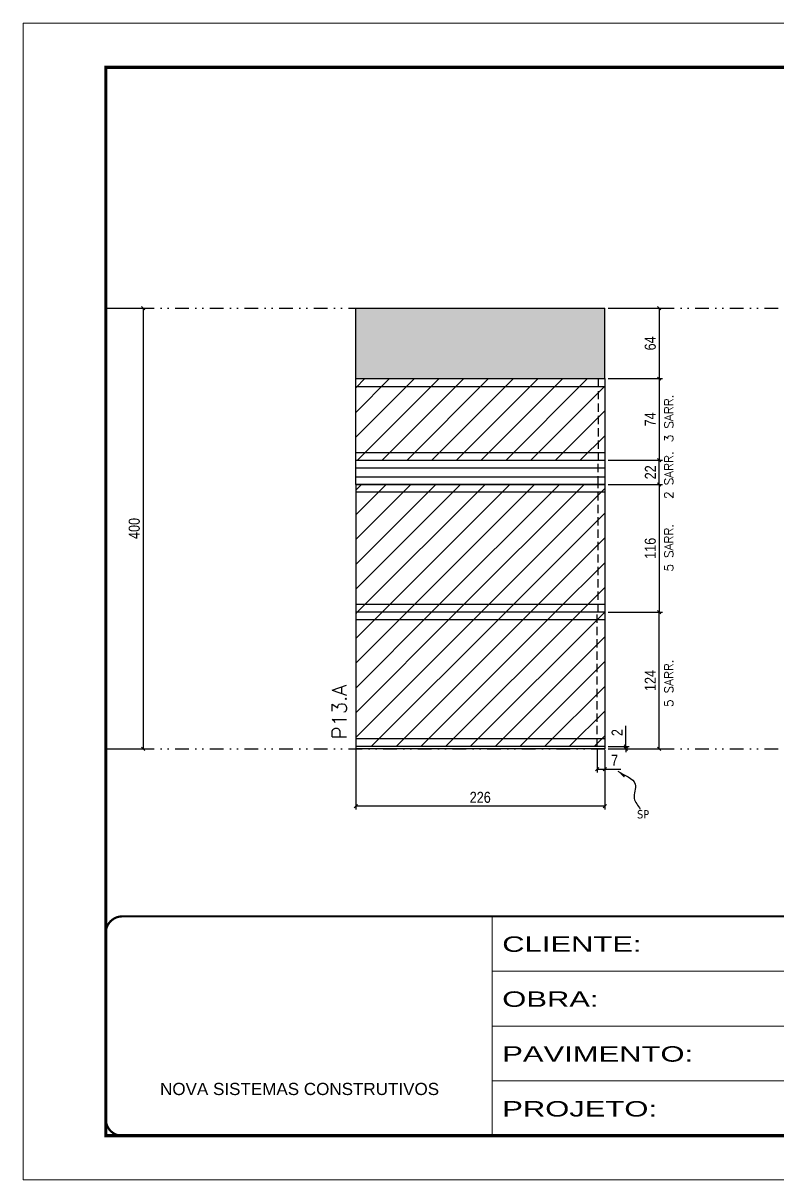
# Model space of a CAD drawing. Extents: x 28748 to 35002, y 14885 to 43501.
# Drawn here: x 31932 to 32617, y 29816 to 30866 of the extents above; entities that cross this region are included whole.
import ezdxf

# ---------------------------------------------------------------- set-up
doc = ezdxf.new("R2010")
doc.units = 0
for name, pattern in [('CONTINUO', [0]), ('DASHED', [0.75, 0.5, -0.25]), ('DIVIDE2', [0.625, 0.25, -0.125, 0, -0.125, 0, -0.125]), ('HIDDEN', [0.375, 0.25, -0.125])]:
    doc.linetypes.add(name, pattern=pattern)
for name, color, linetype in [('COTA', 241, 'Continuous'), ('Nível', 160, 'Continuous'), ('Painéis', 200, 'Continuous'), ('Romaneio', 10, 'Continuous'), ('SARR_2.2x7', 40, 'Continuous'), ('Sarrafo de Pressão', 42, 'HIDDEN'), ('texto', 7, 'Continuous')]:
    doc.layers.add(name, color=color, linetype=linetype)
for name, color, linetype, lineweight in [('Folhas', 255, 'Continuous', 9), ('Hachura', 251, 'Continuous', 9), ('SARRAFO DE PRESSAO', 251, 'DASHED', 9), ('Texto Seção', 7, 'Continuous', 15)]:
    doc.layers.add(name, color=color, linetype=linetype, lineweight=lineweight)
doc.styles.add('ARIAL', font='arial.ttf')
doc.styles.add('COTA TECNICA', font='techl___.ttf', dxfattribs={"height": 10})
doc.styles.add('COTA TECNICA-50', font='techl___.ttf', dxfattribs={"height": 10})
doc.styles.add('REGUA-120', font='ROMANS.shx', dxfattribs={"height": 15})
doc.styles.add('ROMANS', font='romans.shx')
doc.styles.get("Standard").update_dxf_attribs({"font": 'arial.ttf'})
doc.styles.add('Tecnologia', font='')
doc.styles.get('Tecnologia').set_extended_font_data('Forgotten Futurist')
doc.dimstyles.new('COTA PAINEL-50', dxfattribs={"dimtxt": 10, "dimasz": 3, "dimexe": 3, "dimexo": 3, "dimgap": 3, "dimtad": 1, "dimdec": 1, "dimzin": 12, "dimdsep": 46, "dimtxsty": 'COTA TECNICA-50', "dimblk1": 'OBLIQUE', "dimblk2": 'OBLIQUE', "dimsah": 1, "dimcen": 0.9, "dimclrd": 4, "dimclre": 4, "dimclrt": 240, "dimadec": 1, "dimazin": 3, "dimtfac": 1, "dimtdec": 1, "dimtmove": 0, "dimatfit": 3, "dimfxl": 1, "dimtolj": 1, "dimtzin": 12, "dimarcsym": 0})
doc.dimstyles.new('PAINEL', dxfattribs={"dimtxt": 10, "dimasz": 3, "dimexe": 3, "dimexo": 3, "dimgap": 3, "dimtad": 1, "dimdec": 1, "dimzin": 12, "dimdsep": 46, "dimtxsty": 'COTA TECNICA', "dimblk1": 'OBLIQUE', "dimblk2": 'OBLIQUE', "dimsah": 1, "dimcen": 0.9, "dimclrd": 4, "dimclre": 4, "dimclrt": 240, "dimadec": 1, "dimazin": 3, "dimtfac": 1, "dimtdec": 1, "dimtmove": 0, "dimatfit": 3, "dimfxl": 1, "dimtolj": 1, "dimtzin": 12, "dimarcsym": 0})
doc.dimstyles.get("Standard").update_dxf_attribs({"dimtxt": 0.18, "dimasz": 0.18, "dimexe": 0.18, "dimexo": 0.0625, "dimgap": 0.09, "dimtad": 0, "dimtih": 1, "dimtoh": 1, "dimdec": 4, "dimzin": 0, "dimdsep": 46, "dimtxsty": 'Standard', "dimcen": 0.09, "dimadec": 0, "dimazin": 0, "dimtfac": 1, "dimtdec": 4, "dimtofl": 0, "dimtmove": 0, "dimatfit": 3, "dimfxl": 1, "dimtolj": 1, "dimtzin": 0, "dimarcsym": 0})
pattern_1 = [(45, (-100190.879, -2076.637), (-11.2253202, 11.2253202), [])]

# ---------------------------------------------------------------- blocks, each defined once
blk = doc.blocks.new('9999999999')
at = {"color": 30, "linetype": 'CONTINUO'}
for p, q in [((98564.6, 34230.2), (98564.6, 34429.4)), ((98564.6, 34379.6), (99584, 34379.6)), ((98564.6, 34329.8), (99488, 34329.8)), ((98564.6, 34280), (99488, 34280))]:
    blk.add_line(p, q, dxfattribs=at)
at = {"color": 30, "linetype": 'CONTINUO', "const_width": 2}
blk.add_lwpolyline([(99584, 34230.2), (99584, 34414.4, 0.414214), (99569, 34429.4), (98229, 34429.4, 0.414214), (98214, 34414.4), (98214, 34245.2, 0.414214), (98229, 34230.2), (99584, 34230.2)], format="xyb", dxfattribs=at)
at = {"layer": 'Folhas'}
blk.add_lwpolyline([(98139, 34190.2), (99624, 34190.2), (99624, 35240.2), (98139, 35240.2)], close=True, dxfattribs=at)
at = {"layer": 'Folhas', "color": 30, "const_width": 3}
blk.add_lwpolyline([(98214, 34230.2), (99584, 34230.2), (99584, 35200.2), (98214, 35200.2)], close=True, dxfattribs=at)
at = {"color": 7, "linetype": 'Continuous', "ltscale": 5, "style": 'ARIAL'}
blk.add_text('NOVA SISTEMAS CONSTRUTIVOS', height=11.059, dxfattribs=at).set_placement((98263.2, 34267.2))
at = {"layer": 'Folhas', "color": 7, "style": 'Tecnologia', "width": 1.5}
for s, p in [('CLIENTE:', (98573.7, 34397.2)), ('OBRA:', (98573.7, 34347.3)), ('PAVIMENTO:', (98573.7, 34297.5)), ('PROJETO:', (98573.7, 34247.7))]:
    blk.add_text(s, height=14, dxfattribs=at).set_placement(p)
blk = doc.blocks.new('_Oblique')
at = {"color": 0, "linetype": 'ByBlock', "lineweight": -2}
blk.add_line((-0.5, -0.5), (0.5, 0.5), dxfattribs=at)
blk = doc.blocks.new('*D1766')
at = {"layer": 'COTA', "color": 4, "linetype": 'ByBlock', "lineweight": -2, "transparency": 16777216}
for p, q in [((32009.8, 30607.7), (32043.8, 30607.7)), ((32040.8, 30607.7), (32040.8, 30207.7)), ((32009.8, 30207.7), (32043.8, 30207.7))]:
    blk.add_line(p, q, dxfattribs=at)
at = {"layer": 'Defpoints', "color": 0, "linetype": 'ByBlock', "transparency": 16777216}
for p in [(32006.8, 30607.7), (32006.8, 30207.7), (32040.8, 30207.7)]:
    blk.add_point(p, dxfattribs=at)
at = {"layer": 'COTA', "color": 4, "linetype": 'ByBlock', "lineweight": -2, "transparency": 16777216, "xscale": 3, "yscale": 3, "zscale": 3}
for p, rotation in [((32040.8, 30607.7), 90), ((32040.8, 30207.7), 270)]:
    blk.add_blockref('_Oblique', p, dxfattribs=dict(at, rotation=rotation))
at = {"layer": 'COTA', "color": 240, "linetype": 'ByBlock', "transparency": 16777216, "insert": (32032.7, 30407.7), "char_height": 10, "attachment_point": 5, "rotation": 90, "style": 'COTA TECNICA'}
blk.add_mtext('\\A1;400', dxfattribs=at)
blk = doc.blocks.new('*D922')
at = {"layer": 'COTA', "color": 4, "lineweight": -2, "transparency": 16777216}
for p, q in [((32233.6, 30206.7), (32233.6, 30152.5)), ((32459.6, 30206.7), (32459.6, 30152.5)), ((32459.6, 30155.5), (32233.6, 30155.5))]:
    blk.add_line(p, q, dxfattribs=at)
at = {"layer": 'Defpoints', "color": 0, "transparency": 16777216}
for p in [(32233.6, 30209.7), (32459.6, 30209.7), (32233.6, 30155.5)]:
    blk.add_point(p, dxfattribs=at)
at = {"layer": 'COTA', "color": 4, "lineweight": -2, "transparency": 16777216, "xscale": 3, "yscale": 3, "zscale": 3, "rotation": 180}
blk.add_blockref('_Oblique', (32233.6, 30155.5), dxfattribs=at)
at = {"layer": 'COTA', "color": 4, "lineweight": -2, "transparency": 16777216, "xscale": 3, "yscale": 3, "zscale": 3}
blk.add_blockref('_Oblique', (32459.6, 30155.5), dxfattribs=at)
at = {"layer": 'COTA', "color": 240, "transparency": 16777216, "insert": (32346.6, 30163.6), "char_height": 10, "attachment_point": 5, "style": 'COTA TECNICA'}
blk.add_mtext('\\A1;226', dxfattribs=at)
blk = doc.blocks.new('*D923')
at = {"layer": 'COTA', "color": 4, "lineweight": -2, "transparency": 16777216}
for p, q in [((32452.6, 30206.7), (32452.6, 30186.2)), ((32459.6, 30204.7), (32459.6, 30186.2)), ((32452.6, 30189.2), (32459.6, 30189.2)), ((32459.6, 30189.2), (32474.3, 30189.2))]:
    blk.add_line(p, q, dxfattribs=at)
at = {"layer": 'Defpoints', "color": 0, "transparency": 16777216}
for p in [(32452.6, 30209.7), (32459.6, 30207.7), (32459.6, 30189.2)]:
    blk.add_point(p, dxfattribs=at)
at = {"layer": 'COTA', "color": 4, "lineweight": -2, "transparency": 16777216, "xscale": 3, "yscale": 3, "zscale": 3, "rotation": 180}
blk.add_blockref('_Oblique', (32452.6, 30189.2), dxfattribs=at)
at = {"layer": 'COTA', "color": 4, "lineweight": -2, "transparency": 16777216, "xscale": 3, "yscale": 3, "zscale": 3}
blk.add_blockref('_Oblique', (32459.6, 30189.2), dxfattribs=at)
at = {"layer": 'COTA', "color": 240, "transparency": 16777216, "insert": (32468.5, 30197.3), "char_height": 10, "attachment_point": 5, "style": 'COTA TECNICA-50'}
blk.add_mtext('\\A1;7', dxfattribs=at)
blk = doc.blocks.new('*D924')
at = {"layer": 'Defpoints', "color": 0, "linetype": 'ByBlock', "transparency": 16777216}
for p in [(32459.6, 30331.7), (32509, 30331.7), (32459.6, 30207.7)]:
    blk.add_point(p, dxfattribs=at)
at = {"layer": 'Romaneio', "color": 4, "linetype": 'ByBlock', "lineweight": -2, "transparency": 16777216}
for p, q in [((32462.6, 30331.7), (32512, 30331.7)), ((32509, 30207.7), (32509, 30331.7)), ((32462.6, 30207.7), (32512, 30207.7))]:
    blk.add_line(p, q, dxfattribs=at)
at = {"layer": 'Romaneio', "color": 4, "linetype": 'ByBlock', "lineweight": -2, "transparency": 16777216, "xscale": 3, "yscale": 3, "zscale": 3}
for p, rotation in [((32509, 30331.7), 90), ((32509, 30207.7), 270)]:
    blk.add_blockref('_Oblique', p, dxfattribs=dict(at, rotation=rotation))
at = {"layer": 'Romaneio', "color": 240, "linetype": 'ByBlock', "transparency": 16777216, "insert": (32500.9, 30269.7), "char_height": 10, "attachment_point": 5, "rotation": 90, "style": 'COTA TECNICA'}
blk.add_mtext('\\A1;124', dxfattribs=at)
blk = doc.blocks.new('*D925')
at = {"layer": 'COTA', "color": 4, "lineweight": -2, "transparency": 16777216}
for p, q in [((32478.8, 30209.7), (32478.8, 30228.5)), ((32462.6, 30209.7), (32481.8, 30209.7)), ((32478.8, 30207.7), (32478.8, 30209.7)), ((32462.6, 30207.7), (32481.8, 30207.7)), ((32478.8, 30207.7), (32478.8, 30204.7))]:
    blk.add_line(p, q, dxfattribs=at)
at = {"layer": 'Defpoints', "color": 0, "transparency": 16777216}
for p in [(32459.6, 30209.7), (32459.6, 30207.7), (32478.8, 30207.7)]:
    blk.add_point(p, dxfattribs=at)
at = {"layer": 'COTA', "color": 4, "lineweight": -2, "transparency": 16777216, "xscale": 3, "yscale": 3, "zscale": 3}
for p, rotation in [((32478.8, 30209.7), 270), ((32478.8, 30207.7), 90)]:
    blk.add_blockref('_Oblique', p, dxfattribs=dict(at, rotation=rotation))
at = {"layer": 'COTA', "color": 240, "transparency": 16777216, "insert": (32470.8, 30222.4), "char_height": 10, "attachment_point": 5, "rotation": 90, "style": 'COTA TECNICA-50'}
blk.add_mtext('\\A1;2', dxfattribs=at)
blk = doc.blocks.new('*D1741')
at = {"layer": 'COTA', "color": 4, "linetype": 'ByBlock', "lineweight": -2, "transparency": 16777216}
for p, q in [((32462.6, 30447.7), (32512, 30447.7)), ((32509, 30447.7), (32509, 30331.7)), ((32462.6, 30331.7), (32512, 30331.7))]:
    blk.add_line(p, q, dxfattribs=at)
at = {"layer": 'Defpoints', "color": 0, "linetype": 'ByBlock', "transparency": 16777216}
for p in [(32459.6, 30447.7), (32459.6, 30331.7), (32509, 30331.7)]:
    blk.add_point(p, dxfattribs=at)
at = {"layer": 'COTA', "color": 4, "linetype": 'ByBlock', "lineweight": -2, "transparency": 16777216, "xscale": 3, "yscale": 3, "zscale": 3}
for p, rotation in [((32509, 30447.7), 90), ((32509, 30331.7), 270)]:
    blk.add_blockref('_Oblique', p, dxfattribs=dict(at, rotation=rotation))
at = {"layer": 'COTA', "color": 240, "linetype": 'ByBlock', "transparency": 16777216, "insert": (32500.9, 30389.7), "char_height": 10, "attachment_point": 5, "rotation": 90, "style": 'COTA TECNICA'}
blk.add_mtext('\\A1;116', dxfattribs=at)
blk = doc.blocks.new('*D1742')
at = {"layer": 'COTA', "color": 4, "linetype": 'ByBlock', "lineweight": -2, "transparency": 16777216}
for p, q in [((32462.6, 30607.7), (32512, 30607.7)), ((32509, 30607.7), (32509, 30543.7)), ((32462.6, 30543.7), (32512, 30543.7))]:
    blk.add_line(p, q, dxfattribs=at)
at = {"layer": 'Defpoints', "color": 0, "linetype": 'ByBlock', "transparency": 16777216}
for p in [(32459.6, 30607.7), (32459.6, 30543.7), (32509, 30543.7)]:
    blk.add_point(p, dxfattribs=at)
at = {"layer": 'COTA', "color": 4, "linetype": 'ByBlock', "lineweight": -2, "transparency": 16777216, "xscale": 3, "yscale": 3, "zscale": 3}
for p, rotation in [((32509, 30607.7), 90), ((32509, 30543.7), 270)]:
    blk.add_blockref('_Oblique', p, dxfattribs=dict(at, rotation=rotation))
at = {"layer": 'COTA', "color": 240, "linetype": 'ByBlock', "transparency": 16777216, "insert": (32500.9, 30575.7), "char_height": 10, "attachment_point": 5, "rotation": 90, "style": 'COTA TECNICA'}
blk.add_mtext('\\A1;64', dxfattribs=at)
blk = doc.blocks.new('*D2304')
at = {"layer": 'COTA', "color": 4, "lineweight": -2, "transparency": 16777216}
for p, q in [((32462.6, 30543.7), (32512, 30543.7)), ((32509, 30543.7), (32509, 30469.7)), ((32462.6, 30469.7), (32512, 30469.7))]:
    blk.add_line(p, q, dxfattribs=at)
at = {"layer": 'Defpoints', "color": 0, "transparency": 16777216}
for p in [(32459.6, 30543.7), (32459.6, 30469.7), (32509, 30469.7)]:
    blk.add_point(p, dxfattribs=at)
at = {"layer": 'COTA', "color": 4, "lineweight": -2, "transparency": 16777216, "xscale": 3, "yscale": 3, "zscale": 3}
for p, rotation in [((32509, 30543.7), 90), ((32509, 30469.7), 270)]:
    blk.add_blockref('_Oblique', p, dxfattribs=dict(at, rotation=rotation))
at = {"layer": 'COTA', "color": 240, "transparency": 16777216, "insert": (32500.9, 30506.7), "char_height": 10, "attachment_point": 5, "rotation": 90, "style": 'COTA TECNICA'}
blk.add_mtext('\\A1;74', dxfattribs=at)
blk = doc.blocks.new('*D2461')
at = {"layer": 'COTA', "color": 4, "lineweight": -2, "transparency": 16777216}
for p, q in [((32462.6, 30469.7), (32512, 30469.7)), ((32509, 30447.7), (32509, 30469.7)), ((32462.6, 30447.7), (32512, 30447.7))]:
    blk.add_line(p, q, dxfattribs=at)
at = {"layer": 'Defpoints', "color": 0, "transparency": 16777216}
for p in [(32459.6, 30469.7), (32509, 30469.7), (32459.6, 30447.7)]:
    blk.add_point(p, dxfattribs=at)
at = {"layer": 'COTA', "color": 4, "lineweight": -2, "transparency": 16777216, "xscale": 3, "yscale": 3, "zscale": 3}
for p, rotation in [((32509, 30469.7), 90), ((32509, 30447.7), 270)]:
    blk.add_blockref('_Oblique', p, dxfattribs=dict(at, rotation=rotation))
at = {"layer": 'COTA', "color": 240, "transparency": 16777216, "insert": (32501, 30458.7), "char_height": 10, "attachment_point": 5, "rotation": 90, "style": 'COTA TECNICA'}
blk.add_mtext('\\A1;22', dxfattribs=at)

msp = doc.modelspace()

# ---------------------------------------------------------------- hatches: boundary and pattern name
at = {"layer": 'COTA', "linetype": 'ByBlock'}
h = msp.add_hatch(dxfattribs=at)
h.set_pattern_fill('AR-CONC', color=256, scale=0.03)
h.set_pattern_definition([(50, (-100190.879, 274.5135), (5.46554007, -0.47817257), [0.5715, -6.2865]), (355, (-100190.879, 274.5135), (-1.05730264, 5.73170536), [0.4572, -5.02921753]), (100.4514447, (-100190.4235, 274.4736), (4.40823741, 5.25353256), [0.48570026, -5.34270734]), (46.1842, (-100190.879, 276.0375), (8.13237123, -1.26126984), [0.85725, -9.42975]), (96.6355576, (-100190.201, 275.932), (7.122124, 7.42278374), [0.7285507, -8.01406824]), (351.184151, (-100190.879, 276.0375), (7.122124, 7.42278374), [0.685799, -7.54379196]), (21, (-100190.117, 275.6565), (4.54843174, -3.06795595), [0.5715, -6.2865]), (326, (-100190.117, 275.6565), (1.85406085, 5.52563898), [0.4572, -5.0292]), (71.451445, (-100189.738, 275.401), (6.40249258, 2.45768307), [0.48570026, -5.34269813]), (37.5, (-100190.879, 274.5135), (0.092658098, 2.536651166), [0, -4.96824, 0, -5.1054, 0, -5.04825]), (7.5, (-100190.879, 274.5135), (2.004589875, 3.005417245), [0, -2.91084, 0, -4.85394, 0, -1.92405]), (327.5, (-100192.5782, 274.5135), (4.067717855, -0.17186232), [0, -1.905, 0, -5.9436, 0, -7.8867]), (317.5, (-100193.3402, 274.5135), (4.44387544, 0.76279473), [0, -2.4765, 0, -3.94716, 0, -5.6007])])
h.paths.add_polyline_path([(32233.59, 30607.7), (32233.59, 30543.7), (32459.59, 30543.7), (32459.59, 30607.7)])
at = {"layer": 'Hachura'}
h = msp.add_hatch(dxfattribs=at)
h.set_pattern_fill('ANSI31', color=256, scale=5)
h.set_pattern_definition([(45, (0, 8), (-11.22532, 11.22532), [])])
h.paths.add_polyline_path([(32459.59, 30543.7), (32233.59, 30543.7), (32233.59, 30469.7), (32459.59, 30469.7)])
at = {"layer": 'Hachura', "linetype": 'ByBlock'}
h = msp.add_hatch(dxfattribs=at)
h.set_pattern_fill('ANSI31', color=256, scale=5)
h.set_pattern_definition(pattern_1)
h.paths.add_polyline_path([(32459.59, 30331.7), (32459.59, 30447.7), (32233.59, 30447.7), (32233.59, 30331.7)])
h = msp.add_hatch(dxfattribs=at)
h.set_pattern_fill('ANSI31', color=256, scale=5)
h.set_pattern_definition(pattern_1)
h.paths.add_polyline_path([(32233.59, 30331.7), (32233.59, 30209.7), (32459.59, 30209.7), (32459.59, 30331.7)])

# ---------------------------------------------------------------- linework, layer by layer
at = {"layer": 'COTA', "linetype": 'ByBlock'}
for p, q in [((32233.59, 30543.7), (32233.59, 30607.7)), ((32233.59, 30607.7), (32459.59, 30607.7)), ((32459.59, 30543.7), (32459.59, 30607.7)), ((32459.59, 30447.7), (32459.59, 30447.7))]:
    msp.add_line(p, q, dxfattribs=at)
at = {"layer": 'Nível', "color": 4, "linetype": 'DIVIDE2', "ltscale": 50}
for p, q in [((32006.84, 30607.7), (33376.84, 30607.7)), ((32006.84, 30207.7), (33376.84, 30207.7))]:
    msp.add_line(p, q, dxfattribs=at)
at = {"layer": 'Painéis'}
for p, q in [((32233.59, 30469.7), (32233.59, 30543.7)), ((32233.59, 30543.7), (32459.59, 30543.7)), ((32459.59, 30543.7), (32459.59, 30469.7)), ((32233.59, 30469.7), (32459.59, 30469.7)), ((32233.59, 30447.7), (32233.59, 30469.7)), ((32459.59, 30469.7), (32459.59, 30447.7)), ((32459.59, 30447.7), (32233.59, 30447.7))]:
    msp.add_line(p, q, dxfattribs=at)
at = {"layer": 'Painéis', "linetype": 'ByBlock'}
for p, q in [((32233.59, 30447.7), (32233.59, 30207.7)), ((32459.59, 30447.7), (32233.59, 30447.7)), ((32233.59, 30447.7), (32459.59, 30447.7)), ((32425.59, 30447.7), (32425.59, 30447.7)), ((32459.59, 30447.7), (32459.59, 30207.7)), ((32459.59, 30331.7), (32233.59, 30331.7)), ((32459.59, 30209.7), (32233.59, 30209.7)), ((32459.59, 30207.7), (32233.59, 30207.7))]:
    msp.add_line(p, q, dxfattribs=at)
at = {"layer": 'SARR_2.2x7'}
for p, q in [((32233.59, 30536.7), (32459.59, 30536.7)), ((32233.59, 30476.7), (32459.59, 30476.7)), ((32233.59, 30462.7), (32459.59, 30462.7)), ((32233.59, 30454.7), (32459.59, 30454.7)), ((32459.59, 30440.7), (32233.59, 30440.7)), ((32459.59, 30338.7), (32233.59, 30338.7)), ((32459.59, 30324.7), (32233.59, 30324.7)), ((32459.59, 30216.7), (32233.59, 30216.7))]:
    msp.add_line(p, q, dxfattribs=at)
at = {"layer": 'Sarrafo de Pressão', "ltscale": 30}
for p, q in [((32453.59, 30543.7), (32453.59, 30469.7)), ((32453.59, 30447.7), (32453.59, 30469.7)), ((32453.59, 30331.7), (32453.59, 30447.7)), ((32452.59, 30209.7), (32452.59, 30331.7))]:
    msp.add_line(p, q, dxfattribs=at)

# ---------------------------------------------------------------- block references
at = {"layer": 'SARRAFO DE PRESSAO', "color": 6, "linetype": 'ByBlock'}
msp.add_blockref('9999999999', (-66207.14, -4373.79), dxfattribs=at)

# ---------------------------------------------------------------- texts
at = {"layer": 'texto', "color": 0, "insert": (32494.37, 30148.21), "char_height": 7.5, "attachment_point": 5}
msp.add_mtext('{\\fTahoma|b0|i0|c0|p34;\\C4;SP}', dxfattribs=at)
at = {"layer": 'Texto Seção', "linetype": 'Continuous', "style": 'ROMANS'}
for s, p in [('3 SARR.', (32521.74, 30486)), ('2 SARR.', (32521.74, 30434.51)), ('5 SARR.', (32521.74, 30368.62)), ('5 SARR.', (32521.74, 30245.61))]:
    msp.add_text(s, height=8, rotation=90, dxfattribs=at).set_placement(p)
at = {"layer": 'Texto Seção', "style": 'REGUA-120'}
msp.add_text('P13.A', height=13, rotation=90, dxfattribs=at).set_placement((32225.37, 30216.34))

# ---------------------------------------------------------------- dimensions: what is measured, and where the dimension line sits
at = {"layer": 'COTA', "linetype": 'ByBlock'}
for base, p1, p2, picture, middle in [((32040.84, 30207.7), (32006.84, 30607.7), (32006.84, 30207.7), '*D1766', (32032.74, 30407.7)), ((32508.96, 30543.7), (32459.59, 30607.7), (32459.59, 30543.7), '*D1742', (32500.85, 30575.7)), ((32508.96, 30331.7), (32459.59, 30447.7), (32459.59, 30331.7), '*D1741', (32500.85, 30389.7))]:
    dim = msp.add_linear_dim(base=base, p1=p1, p2=p2, angle=90, dimstyle='PAINEL', dxfattribs=at)
    dim.commit()
    dim.dimension.update_dxf_attribs({"geometry": picture, "text_midpoint": middle})
at = {"layer": 'COTA'}
dim = msp.add_linear_dim(base=(32508.96, 30469.7), p1=(32459.59, 30543.7), p2=(32459.59, 30469.7), angle=90, dimstyle='PAINEL', dxfattribs=at)
dim.commit()
dim.dimension.update_dxf_attribs({"geometry": '*D2304', "text_midpoint": (32500.88, 30506.7)})
for base, p1, p2, dimstyle, picture, middle in [((32508.96, 30469.7), (32459.59, 30447.7), (32459.59, 30469.7), 'PAINEL', '*D2461', (32508.96, 30458.7)), ((32478.85, 30207.7), (32459.59, 30209.7), (32459.59, 30207.7), 'COTA PAINEL-50', '*D925', (32478.85, 30222.45))]:
    dim = msp.add_linear_dim(base=base, p1=p1, p2=p2, angle=90, dimstyle=dimstyle, dxfattribs=at)
    dim.commit()
    dim.dimension.update_dxf_attribs({"geometry": picture, "text_midpoint": middle, "dimtype": 160})
dim = msp.add_linear_dim(base=(32233.59, 30155.53), p1=(32459.59, 30209.7), p2=(32233.59, 30209.7), angle=180, dimstyle='PAINEL', override={"dimarcsym": 2}, dxfattribs=at)
dim.commit()
dim.dimension.update_dxf_attribs({"geometry": '*D922', "text_midpoint": (32346.59, 30163.63)})
dim = msp.add_linear_dim(base=(32459.59, 30189.19), p1=(32452.59, 30209.7), p2=(32459.59, 30207.7), dimstyle='COTA PAINEL-50', dxfattribs=at)
dim.commit()
dim.dimension.update_dxf_attribs({"geometry": '*D923', "text_midpoint": (32468.46, 30197.26)})
at = {"layer": 'Romaneio', "linetype": 'ByBlock'}
dim = msp.add_aligned_dim(p1=(32459.59, 30207.7), p2=(32459.59, 30331.7), distance=-49.37, dimstyle='PAINEL', dxfattribs=at)
dim.commit()
dim.dimension.update_dxf_attribs({"geometry": '*D924', "text_midpoint": (32500.88, 30269.7)})

# ---------------------------------------------------------------- leaders
at = {"layer": 'COTA', "path_type": 1}
msp.add_leader([(32471.42, 30187.52), (32487.2, 30175.69), (32486.28, 30162.68), (32491.83, 30152.9)], dimstyle='Standard', override={"dimasz": 8}, dxfattribs=at)

doc.saveas('drawing.dxf')
